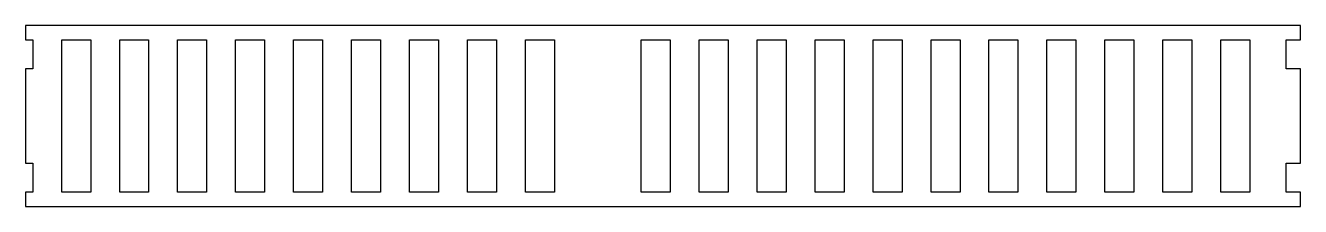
# Model space of a CAD drawing. Header units: inches. Extents: x -22 to 0, y -3.1 to 0.
import ezdxf

# ---------------------------------------------------------------- set-up
doc = ezdxf.new("R2010")
doc.units = ezdxf.units.IN
doc.header["$MEASUREMENT"] = 0

msp = doc.modelspace()

# ---------------------------------------------------------------- linework, layer by layer
for points in [[(-0.25, -2.375), (0, -2.375), (0, -0.75), (-0.25, -0.75), (-0.25, -0.25), (0, -0.25), (0, 0), (-22, 0), (-22, -0.25), (-21.875, -0.25), (-21.875, -0.75), (-22, -0.75), (-22, -2.375), (-21.875, -2.375), (-21.875, -2.875), (-22, -2.875), (-22, -3.125), (0, -3.125), (0, -2.875), (-0.25, -2.875)], [(-21.375, -0.25), (-20.875, -0.25), (-20.875, -2.875), (-21.375, -2.875)], [(-20.375, -2.875), (-20.375, -0.25), (-19.875, -0.25), (-19.875, -2.875)], [(-19.375, -2.875), (-19.375, -0.25), (-18.875, -0.25), (-18.875, -2.875)], [(-18.375, -2.875), (-18.375, -0.25), (-17.875, -0.25), (-17.875, -2.875)], [(-17.375, -2.875), (-17.375, -0.25), (-16.875, -0.25), (-16.875, -2.875)], [(-16.375, -2.875), (-16.375, -0.25), (-15.875, -0.25), (-15.875, -2.875)], [(-15.375, -2.875), (-15.375, -0.25), (-14.875, -0.25), (-14.875, -2.875)], [(-14.375, -2.875), (-14.375, -0.25), (-13.875, -0.25), (-13.875, -2.875)], [(-13.375, -2.875), (-13.375, -0.25), (-12.875, -0.25), (-12.875, -2.875)], [(-11.375, -2.875), (-11.375, -0.25), (-10.875, -0.25), (-10.875, -2.875)], [(-10.375, -2.875), (-10.375, -0.25), (-9.875, -0.25), (-9.875, -2.875)], [(-9.375, -2.875), (-9.375, -0.25), (-8.875, -0.25), (-8.875, -2.875)], [(-8.375, -2.875), (-8.375, -0.25), (-7.875, -0.25), (-7.875, -2.875)], [(-7.375, -2.875), (-7.375, -0.25), (-6.875, -0.25), (-6.875, -2.875)], [(-6.375, -2.875), (-6.375, -0.25), (-5.875, -0.25), (-5.875, -2.875)], [(-5.375, -2.875), (-5.375, -0.25), (-4.875, -0.25), (-4.875, -2.875)], [(-4.375, -2.875), (-4.375, -0.25), (-3.875, -0.25), (-3.875, -2.875)], [(-3.375, -2.875), (-3.375, -0.25), (-2.875, -0.25), (-2.875, -2.875)], [(-2.375, -2.875), (-2.375, -0.25), (-1.875, -0.25), (-1.875, -2.875)], [(-1.375, -2.875), (-1.375, -0.25), (-0.875, -0.25), (-0.875, -2.875)]]:
    msp.add_lwpolyline(points, close=True)

doc.saveas('drawing.dxf')
